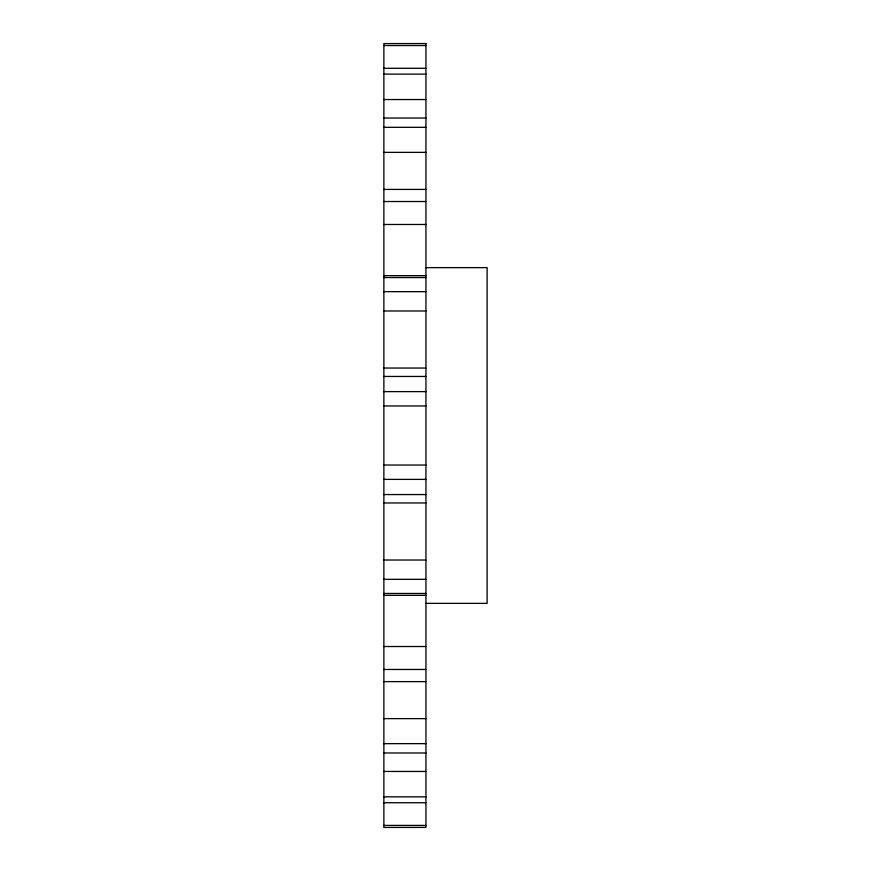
<?xml version="1.0" encoding="UTF-8"?>
<svg xmlns="http://www.w3.org/2000/svg" width="871" height="871" viewBox="0 0 871 871"><rect width="100%" height="100%" fill="white"/><g stroke="black" fill="none" stroke-linecap="round" stroke-linejoin="round"><path stroke-width="1.31" d="M383.871 45.542L425.941 45.542M383.871 68.297L425.941 68.297M383.871 74.122L425.941 74.122M383.871 99.544L425.941 99.544M383.871 118.042L425.941 118.042M383.871 127.318L425.941 127.318M383.871 152.371L425.941 152.371M383.871 189.41L425.941 189.41M383.871 201.517L425.941 201.517M383.871 224.478L425.941 224.478M425.941 267.637L487.129 267.637L487.129 603.363L425.941 603.363M383.871 275.65L425.941 275.65M383.871 277.544L425.941 277.544M383.871 291.665L425.941 291.665M383.871 310.98L425.941 310.98M383.871 368.041L425.941 368.041M383.871 376.457L425.941 376.457M383.871 391.612L425.941 391.612M383.871 405.962L425.941 405.962M383.871 465.038L425.941 465.038M383.871 479.377L425.941 479.377M383.871 494.554L425.941 494.554M383.871 502.959L425.941 502.959M383.871 560.02L425.941 560.02M383.871 579.324L425.941 579.324M383.871 593.467L425.941 593.467M383.871 595.35L425.941 595.35M383.871 646.522L425.941 646.522M383.871 669.461L425.941 669.461M383.871 681.623L425.941 681.623M383.871 718.629L425.941 718.629M383.871 743.649L425.941 743.649M383.871 752.99L425.941 752.99M383.871 771.456L425.941 771.456M383.871 796.845L425.941 796.845M383.871 802.735L425.941 802.735M383.871 825.414L425.941 825.414M425.941 43.55L383.871 43.594L383.871 827.45L425.941 827.406L425.941 43.55"/></g></svg>
